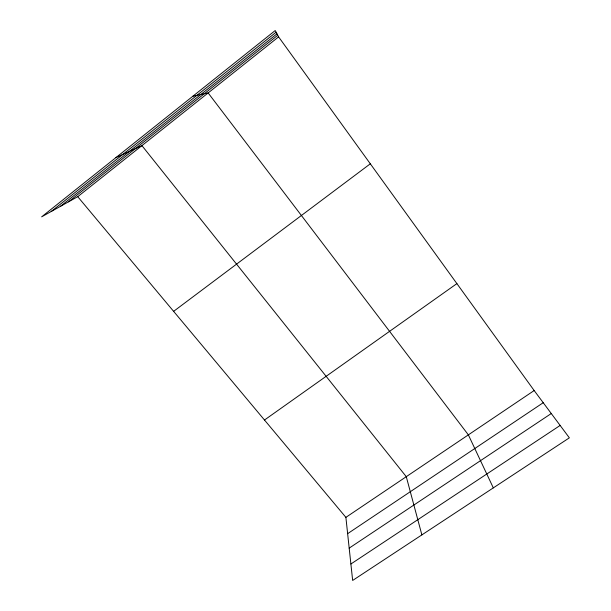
<?xml version="1.0" encoding="UTF-8"?>
<svg xmlns="http://www.w3.org/2000/svg" width="611" height="611" viewBox="0 0 611 611"><rect width="100%" height="100%" fill="white"/><g stroke="black" fill="none" stroke-linecap="round" stroke-linejoin="round"><path stroke-width="0.92" d="M51.187 211.513L276.111 32.23M60.306 206.419L276.966 33.834M68.531 201.821L277.745 35.278M77.734 196.681L278.601 36.881L275.202 30.55L41.64 216.844L77.734 196.681L345.887 517.357L352.654 580.45L569.36 437.835L534.167 390.544L278.601 36.881M173.623 311.35L370.319 163.801M264.494 420.017L456.898 283.611M345.887 517.357L534.167 390.544M347.636 533.67L543.225 402.71M349.187 548.12L551.275 413.532M350.89 563.999L560.134 425.447M115.869 157.638L141.92 145.617L406.277 476.679L421.873 534.892M192.847 96.24L208.137 92.933L468.362 434.864L493.314 487.883"/></g></svg>
